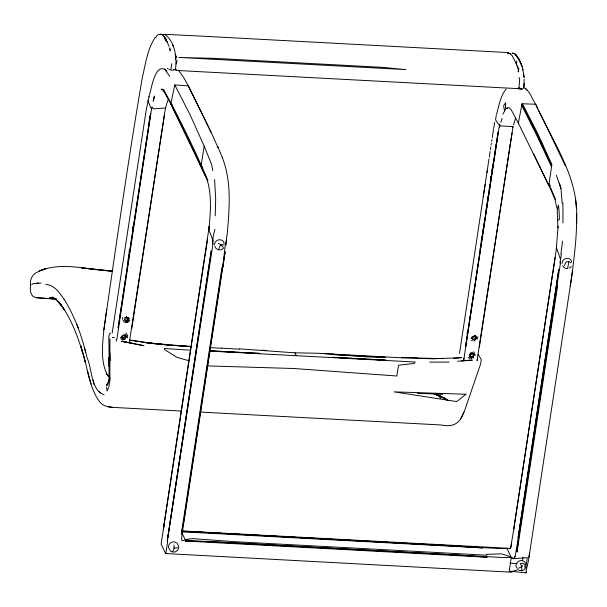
<?xml version="1.0" encoding="UTF-8"?>
<svg xmlns="http://www.w3.org/2000/svg" width="607" height="607" viewBox="0 0 607 607"><rect width="100%" height="100%" fill="white"/><g stroke="black" fill="none" stroke-linecap="round" stroke-linejoin="round"><path stroke-width="0.91" d="M576.604 218.353C578.585 176.455 551.998 140.877 535.693 104.275L522.088 103.744L518.34 123.107L548.758 185.363L550.337 185.651M106.551 387.607L107.105 390.976L109.093 385.984L109.89 377.41M472.079 338.258L475.334 335.732L476.192 336.87L475.486 338.782L474.515 339.396L473.202 339.245L472.079 338.258L472.079 336.817M565.421 165.491L565.421 166.03L543.159 119.367M499.629 127.44L499.849 124.094M109.882 380.976L109.913 338.767M126.233 336.369L126.226 337.446L124.913 338.774L124.996 339.639L122.614 338.554L121.931 337.196L122.394 335.838L123.631 334.965L125.163 335.064L126.233 336.369L125.452 334.958L123.115 338.182L123.122 339.768L122.462 339.95M522.589 89.001L518.864 88.683L519.668 80.215L519.516 78.015L518.727 77.757M178.488 70.253L183.435 77.104L188.291 85.853L202.837 115.3M523.97 87.059L524.137 79.198M514.888 556.46L514.258 558.66L511.14 558.501L509.212 571.141L526.132 572.856L526.572 572.416L526.072 571.134L528.545 560.155L570.36 285.457M170.84 103.979L194.278 151.568L207.67 181.212L207.852 180.279C194.498 149.337 179.809 118.858 163.473 89.373L163.329 90.443L170.84 103.979L205.47 176.144M523.917 87.643C530.116 90.921 531.952 99.055 535.814 104.48L537.84 108.979M558.121 226.365L556.088 251.025L513.788 528.887L552.848 272.277M562.977 222.868L562.901 202.913M518.15 69.759L517.801 66.474M215.212 215.864L215.682 199.02L214.597 179.566M226.699 236.229L226.115 245.129M171.819 63.72L170.817 69.706M165.195 34.736C175.074 42.004 177.221 58.151 175.377 69.782L173.579 69.35M519.167 570.428L521.739 570.739L521.656 565.944L520.26 563.569L522.862 563.281L524.911 564.616L525.032 568.152M167.304 540.799L211.221 251.07L167.304 540.799L167.593 542.286L165.817 553.546L512.08 572.226L512.331 571.308L518.598 569.685M477.876 336.71L477.512 339.108M463.892 358.1L463.649 360.748L499.113 127.341L499.644 125.884L513.044 126.605L477.026 360.649M523.568 88.508L524.167 83.629M116.203 341.24L116.369 339.48M227.056 235.865C229.302 209.81 232.079 182.312 222.253 157.395M149.125 96.589L146.37 109.093L141.226 142.622M518.864 68.538L518.53 71.869L517.733 71.52M155.286 37.384C147.289 49.121 145.665 63.796 142.364 77.309C127.978 161.28 116.043 245.668 103.85 329.98C102.484 345.117 100.208 361.893 107.788 375.763L108.706 376.332L109.245 375.581M163.852 527.377L164.209 524.023M167.699 538.189L212.875 244.613L213.011 240.751L208.884 229.696L209.256 226.214L163.321 529.175M459.522 353.38L488.992 158.905M112.174 333.076L141.082 143.555M548.758 185.363L551.892 164.565L537.536 133.161L522.293 103.562M127.538 263.962L127.766 262.125M128.001 260.282L128.236 258.445M128.464 256.602L128.699 254.765M128.934 252.929L129.162 251.086M500.843 122.424L502.004 118.517M560.876 253.992L562.575 241.169M529.592 552.628L528.909 557.317M167.729 100.337L165.514 107.985L164.406 114.351M498.013 134.428L498.377 131.651M222.723 267.277L225.235 245.311L226.328 240.471M490.274 181.637L490.517 179.816M490.76 177.988L491.01 176.167M570.254 285.897C573.744 261.89 577.082 237.792 576.612 213.414L576.65 223.634M103.85 329.98L106.749 309.259M552.977 272.164L555.139 257.58M205.447 253.544L207.624 238.961M564.411 265.525L565.952 262.049L568.82 261.496L567.666 268.605C565.587 268.696 563.44 267.687 562.81 265.593M201.243 164.876L204.172 146.135L189.991 114.541L174.763 84.934L188.291 85.853M222.86 267.163L225.106 251.814L182.092 534.008L181.584 538.887L182.024 540.86L185.234 539.835L193.413 540.92L461.312 555.276L487.148 557.218L185.143 541.034L209.225 541.421L503.006 557.514L511.2 557.302L514.258 558.66L527.324 557.636L525.768 567.833M491.45 174.277L491.723 172.441M570.375 285.783L572.644 270.768M132.561 228.164L132.842 226.335M116.84 339.624L151.591 108.714L152.114 107.264L153.389 108.911L165.514 107.985M122.477 319.092L122.72 317.507M124.685 317.415L128.472 317.909L128.775 320.071L125.573 322.507L124.291 322.036L122.933 320.109M162.691 125.937L131.818 328.44M205.325 253.658L161.303 542.901L161.151 544.107L165.066 552.4L165.817 553.546L166.925 553.607M489.272 157.054L490.115 151.515M490.403 149.671L490.82 146.902M491.101 145.058L491.382 143.206M491.67 141.363L491.951 139.519M485.418 213.71L485.699 211.873M485.979 210.037L486.253 208.209M486.533 206.372L486.951 203.626M487.231 201.79L487.512 199.961M487.793 198.125L488.21 195.378M488.491 193.542L488.772 191.706M489.052 189.877L489.333 188.041M489.606 186.212L489.887 184.376M482.906 230.182L483.187 228.353M483.468 226.525L483.885 223.778M484.166 221.95L484.439 220.121M469.507 355.141L469.697 353.866M472.549 337.097L472.284 338.812L473.513 339.996L474.439 340.079L476.192 339.025L476.541 337.826L475.289 335.352L471.093 338.099M510.206 144.557L479.333 347.06M522.513 560.572L523.014 557.294M162.729 126.051L164.497 114.199L129.245 342.811M479.97 249.439L480.251 247.61M480.532 245.774L480.812 243.938M481.093 242.102L481.51 239.355M481.791 237.519L482.072 235.683M491.435 174.277L491.716 172.441M510.244 144.671L512.05 132.933M483.225 196.751L485.114 184.604M487.004 172.456L487.3 170.59M492.231 137.706L493.635 128.654M492.694 166.007L492.983 164.156M493.271 162.304L493.696 159.535M494.553 153.981L494.842 152.129M513.886 528.568L510.699 547.726L509.918 548.356L182.654 530.966M561.392 254.166L559.912 263.021M467.011 333.789L467.322 331.946M149.975 117.728L150.278 115.907M212.389 244.393L213.361 235.372L214.939 229.317M493.772 127.751L494.705 122.265M511.61 542.931L510.73 547.916L510.001 548.5M495.153 150.331L495.487 148.578M495.98 145.953L496.314 144.2M496.647 142.448L497.141 139.822M477.231 360.588L477.572 358.836M171.015 102.917L174.763 84.934M127.25 338L127.667 335.906L125.99 332.886M496.276 115.322L495.562 119.875L499.644 125.884M148.358 125.619L148.723 123.874M149.087 122.128L149.633 119.511M475.334 335.732L474.606 341.073M208.884 229.696C210.341 213.793 211.957 197.267 207.655 181.668M128.123 317.438L128.373 319.365L127.394 320.42L126.37 317.165L128.123 317.438L127.394 320.42L125.141 320.397L124.336 318.978M148.776 96.923C151.219 91.733 154.709 59.774 166.94 71.095M496.511 114.45C499.015 105.815 500.282 96.293 506.079 89.077M175.294 59.357L175.757 57.612M176.182 63.985L177.085 60.571M513.575 124.83L515.7 117.606M516.891 60.943L516.155 63.394L517.741 67.84M173.989 544.972L174.095 548.144L172.896 551.588L173.17 552.165L170.87 551.437L168.526 547.726A4.924 4.416 -26 0 1 168.473 546.163M504.485 110.778L503.613 105.83L505.555 102.712L505.365 109.427L502.907 114.23M200.515 412.085L441.441 424.991C455.728 427.935 461.183 421.448 465.341 408.488L480.623 363.95L481.245 359.503L478.195 354.549M169.899 47.718L169.414 48.864L170.013 51.026L170.969 48.856M63.985 299.236C59.812 292.984 54.251 284.82 45.866 284.433M512.589 127.667L513.044 126.605M460.736 418.489L463.892 411.948M155.9 37.497L156.667 35.972L158.184 34.758L161.181 34.083L161.955 34.576L165.65 38.18L168.966 46.337M470.524 353.775L469.712 355.307L471.768 357.606L471.791 358.335L470.994 358.752M106.331 386.075L109.032 380.21L108.304 383.138L109.04 378.267L109.085 357.288L109.222 366.552L108.828 336.809L109.457 333.835L110.611 333.061M126.666 316.52L124.951 318.47L125.034 320.792L127.918 322.006L129.921 320.481M522.65 565.549L521.686 566.771L518.515 568.205M473.005 357.098L473.718 356.233L473.589 354.351L472.375 353.6L469.97 354.42L469.613 356.339L470.349 357.288L471.768 357.606L473.005 357.098L473.43 358.024M106.878 385.422L107.97 384.125L106.764 384.83M506.708 108.744L507.391 107.947L509.227 107.705L511.246 109.913L518.34 123.107M152.114 107.264L151.128 108.304L147.82 100.739M571.316 266.594L569.328 268.157M531.095 124.154L532.066 123.843M471.571 353.6L469.712 355.307L473.05 353.585L473.46 354.837L472.762 356.248L470.546 356.901M223.717 247.967C221.35 251.131 215.758 250.342 214.84 246.298M525.245 568.759L523.955 569.943L521.739 570.739M514.304 557.363L515.085 556.756L518.31 538.037L560.42 263.233L560.542 259.371L556.513 247.929M522.923 70.124L522.164 66.679L518.515 57.84M31.784 284.546L33.135 283.742L38.696 283.044M557.871 220.28L559.426 219.423A45.487 10.623 -86.9 0 0 558.789 208.292L558.417 204.984L557.226 210.841L557.932 227.928M128.934 319.024L129.815 318.569M512.012 53.226L512.725 52.923L515.464 54.296L518.742 59.114M163.503 34.956L164.831 34.409L169.528 34.531L204.164 36.276L503.112 52.301L508.294 52.824L510.624 54.061M163.351 35.016L164.831 34.409M506.284 108.395L507.391 107.947M507.399 53.181L508.294 52.824M472.716 352.28L470.524 352.955L471.07 353.691M174.148 552.12C176.637 551.846 178.602 549.585 178.686 547.127L177.965 544.949M519.987 87.932L517.908 88.273M127.918 322.006L125.573 322.507L127.053 322.537M239.378 349.177L221.373 348.115M175.377 69.782L176.554 69.532M174.095 548.144L177.51 547.772M469.962 357.796L471.768 357.606M41.048 283.135L36.579 283.272M457.648 361.218L469.552 360.376M218.414 249.887L220.645 244.56L223.877 244.932M466.411 360.49L472.36 360.133L461.525 360.793L464.992 360.596M417.639 358.418L431.721 358.707L453.49 358.047M472.375 353.6L473.05 353.585M431.767 358.722L443.603 358.456M509.986 563.197L517.081 563.554M449.119 362.083L429.794 362.121M182.441 531.694L188.891 531.649L456.79 546.004L482.595 547.901L182.419 531.808M104.093 394.785C90.648 389.906 92.203 368.836 87.082 357.827C82.249 337.264 75.253 317.074 64.054 299.076M170.962 70.162L173.617 70.192M518.128 88.645L175.909 70.404M239.333 348.85L294.956 352.826L317.302 353.251L349.237 355.042M431.623 358.342L401.826 357.69L417.54 358.054M207.124 365.892L294.183 368.525L396.773 376.006L398.587 365.217L414.149 363.449L415.196 362.03L210.075 351.119M160.187 34.516L161.955 34.576M262.118 350.315L264.409 350.398M262.103 350.285L266.716 350.451M417.396 393.26L442.708 394.398M401.895 357.819L349.116 354.966M473.741 336.172L475.562 336.27M210.25 347.621L221.418 348.221M209.461 350.709L259.91 353.403L209.316 350.914M181.614 411.068L118.312 407.676C112.037 407.229 104.48 407.517 100.011 402.304C87.81 386.052 87.56 364.132 80.602 345.542L85.139 361.855L84.654 360.05M518.742 88.683L521.99 88.88L518.864 88.683M112.348 337.386L114.465 337.522M334.973 354.283L324.138 353.593M171.204 345.315L191.744 346.605M112.743 271.094C87.59 270.358 58.887 259.834 35.335 273.218C31.314 275.882 29.88 280.965 30.517 285.548L30.654 284.668C30.024 288.674 30.016 293.568 33.18 296.58L36.261 297.696L56.565 299.175M186.668 346.165L191.387 346.468M36.261 297.696L52.847 298.841M171.007 345.216L186.789 346.293L146.287 342.705L156.128 343.881M190.628 350.201L164.467 348.509L164.611 349.632L177.039 357.386L188.891 360.74M54.789 298.591L49.213 298.174L54.046 298.53L49.994 297.756L56.269 299.084M162.373 89.358L161.09 89.206L162.084 89.419L163.458 91.164M172.456 104.958L170.939 104.685M202.753 167.024L201.228 166.743L201.099 165.992M169.156 345.057L157.137 344.01L130.626 340.239M157.957 344.07L169.148 345.049M52.354 298.644L56.064 299.016M112.432 271.071L81.596 267.937L99.373 269.812M170.097 345.125L145.384 342.598L135.733 341.02M101.248 270.009L104.988 270.403M106.862 270.601L110.603 270.995M108.023 406.789L112.174 407.259M182.859 531.193L499 548.516L506.936 548.455L511.086 556.976L501.602 553.857L486.465 554.343L486.882 555.2L234.772 541.694L192.662 538.599L185.143 539.509L181.819 532.688M163.139 34.318L164.861 34.561M123.122 339.768L121.81 339.571L120.209 337.333M512.839 53.348L514.486 53.591L516.565 55.533M508.211 53.302L509.85 53.545L512.073 55.609L517.027 65.124M124.412 341.885L143.98 345.732L128.828 342.583M127.394 342.325L121.423 341.324L131.886 343.13M129.435 340.003L135.854 341.157M54.767 298.561L50.571 297.468L55.472 299.266L52.323 297.051L56.239 299.881L61.231 304.684L57.301 300.799L64.699 310.101L58.765 301.929C70.374 316.573 77.036 334.419 82.469 352.09M435.181 394.3L440.53 396.022L434.445 394.034L443.755 397.729L433.315 393.488M169.103 69.456L169.831 69.714M167.373 68.47L168.26 68.857M433.254 393.465L446.949 399.823L444.999 398.511M218.361 243.422L220.645 244.56L223.171 247.246M469.408 355.785L471.427 356.848M473.589 354.351L475.023 355.125M568.82 261.496L570.656 262.694M471.404 340.277L472.428 340.944M445.075 398.602L447.974 400.688M107.864 375.392L108.774 376.09M445.432 398.624L447.427 400.18M468.338 357.341L469.757 358.471M525.45 88.258L527.339 90.405M123.874 335.026L124.936 336.301L124.716 335.034M517.817 57.27L515.647 54.577L519.941 61.512M125.786 320.663L126.468 321.52M164.52 68.917L169.71 76.368M99.123 391.644L100.147 393.01M444.37 397.547L445.371 399.027M217.761 146.659L222.39 157.592M473.809 351.703L475.251 355.444M106.703 374.033L107.788 375.763M167.327 42.369L164.171 36.648L165.734 40.798M525.814 572.257L526.132 572.856M106.248 372.971L106.68 373.783M175.15 54.433L176.728 57.399M538.659 110.573L542.757 118.555M521.906 104.245L536.861 133.988L551.528 165.286M521.671 105.299L536.649 135.103L551.331 166.394M188.162 85.655L211.016 131.916L217.905 147.402L217.898 146.871M543.576 147.167L531.869 124.025M172.661 44.986L173.541 46.724M294.956 352.826L296.277 355.74M519.979 61.482L521.588 65.457M438.823 395.218L440.454 398.579M533.644 153.882L548.622 185.15M203.239 116.112L211.153 132.675M519.774 61.254L520.867 63.553M548.614 184.619L555.185 199.84L555.359 198.899L548.758 183.496M204.172 146.135L211.608 164.398L212.754 170.635M76.922 324.601L78.523 328.577M125.452 334.958L125.93 336.24L125.421 337.348L123.874 338.365L121.984 337.446L121.704 336.058M556.384 175.294L560.982 188.671L562.15 203.208M555.17 200.287L556.9 208.216M522.164 66.679L521.428 64.069M87.362 370.437L91.111 384.064M84.403 347.697L85.716 352.576M559.442 182.935L560.982 188.671M524.213 77.666L522.718 68.75M93.19 379.974L93.873 384.368M575.527 198.906L576.415 208.535M523.811 74.972L523.924 77.036M109.89 352.879L110.133 360.649M168.663 545.389A4.924 4.416 -26 0 1 171.462 542.392M172.259 542.097A4.924 4.416 -26 0 1 176.242 542.643M176.849 543.128A4.924 4.416 -26 0 1 177.737 544.388M214.491 244.796A4.924 4.416 -26 0 1 219.173 239.773A4.924 4.416 -26 0 1 224.15 243.733M517.247 568.342A4.924 4.416 -26 0 1 519.053 561.012A4.924 4.416 -26 0 1 525.677 564.525M562.082 263.415A4.924 4.416 -26 0 1 566.763 258.4A4.924 4.416 -26 0 1 571.741 262.353M518.613 538.113L517.012 552.036L557.674 285.336L557.165 285.275L518.613 538.113M490.623 179.786L490.342 181.63L490.593 179.786M491.169 176.113L490.896 177.95L491.154 176.113M492.414 167.851L492.004 170.605L492.414 167.851M558.736 269.698L518.097 537.939L558.736 269.698M148.806 125.194L118.115 327.901L150.604 113.456L148.806 125.194M183.435 520.176L181.326 534.046L183.921 520.176L222.465 267.338L221.98 267.346L183.435 520.176M496.321 143.813L465.637 346.521L498.119 132.083L496.321 143.813M153.783 98.228L153.252 101.248L154.497 96.065L153.783 98.228M465.926 394.247L456.73 401.561L394.026 391.856L465.926 394.247M46.124 268.491L39.258 270.934L46.124 268.491M385.718 360.156L332.454 357.295L385.718 360.156M461.555 357.629L453.566 358.176L461.502 357.644M214.635 58.363L179.035 57.453L405.916 69.6L382.509 67.354L214.635 58.363M385.346 357.348L367.941 356.924L331.695 354.427L385.346 357.348"/></g></svg>
